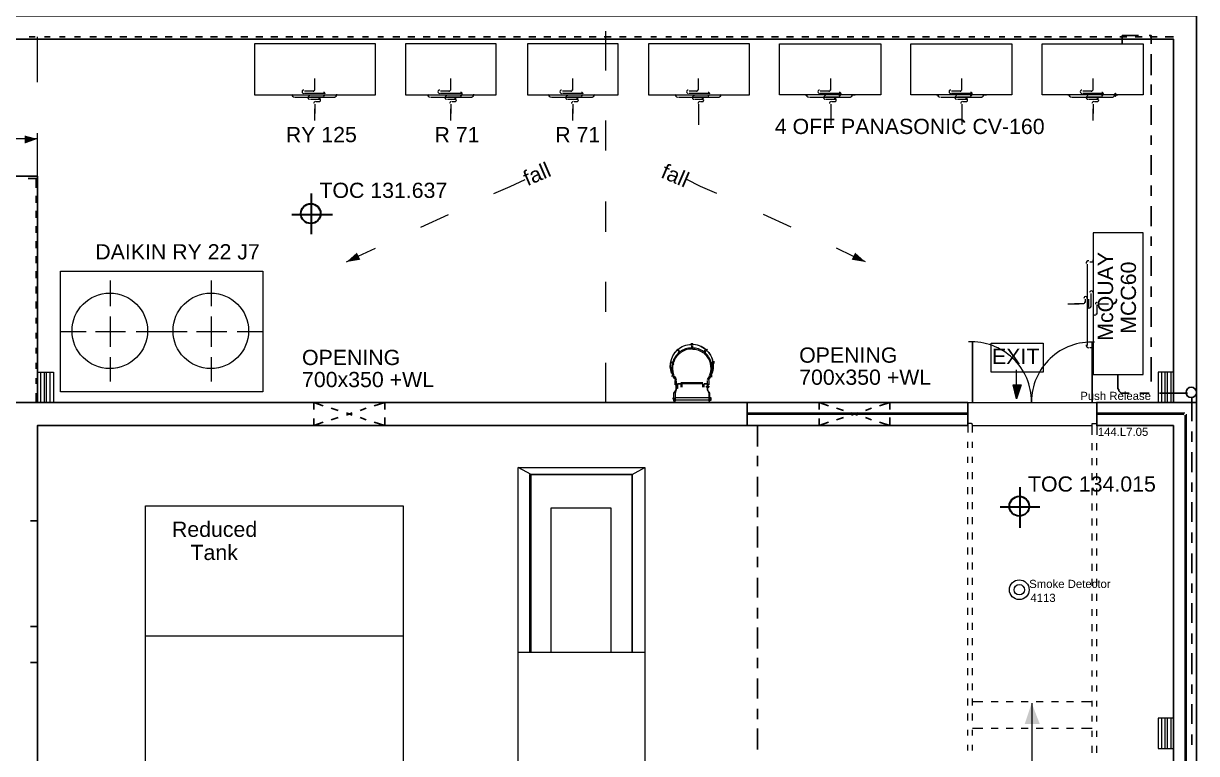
# Model space of a CAD drawing. Header units: millimetres. Extents: x 0 to 80.9, y 0 to 43.9.
# Drawn here: x 53.58 to 66.53, y 14.71 to 22.78 of the extents above; entities that cross this region are included whole.
import ezdxf

# ---------------------------------------------------------------- set-up
doc = ezdxf.new("R2010")
doc.units = ezdxf.units.MM
doc.layers.add('PDF_0', color=7, linetype='Continuous', true_color=0xed1f24)
for name, color, linetype in [('PDF_014408$0_Pen_No__4', 7, 'Continuous'), ('PDF_014408$_ps_$PIPING$REFRIGERANT$PIPING_Pen_No__4', 7, 'Continuous'), ('PDF_014408$_ps_FA-EA_Pen_No__4', 7, 'Continuous'), ('PDF_014408$_ps_THIN_Pen_No__4', 7, 'Continuous'), ('PDF_014408$A$doors_windows.2D_Pen_No__4', 7, 'Continuous'), ('PDF_014408$A$walls.inside_Pen_No__4', 7, 'Continuous'), ('PDF_014408$BL', 7, 'Continuous'), ('PDF_014408$BL-ROOF', 7, 'Continuous'), ('PDF_014408$DR', 7, 'Continuous'), ('PDF_014408$EQ', 7, 'Continuous'), ('PDF_014408$FI', 7, 'Continuous'), ('PDF_014408$LINES_Pen_No__4', 7, 'Continuous'), ('PDF_014408$Notes', 7, 'Continuous'), ('PDF_014408$PL-STAIR', 7, 'Continuous'), ('PDF_014408$PL-TOIL', 7, 'Continuous'), ('PDF_014408$REG-EGRESS', 7, 'Continuous'), ('PDF_014408$WA-EXT', 7, 'Continuous'), ('PDF_Text', 7, 'Continuous')]:
    doc.layers.add(name, color=color, linetype=linetype)
doc.styles.add('PDF ArialMT', font='arial.ttf')

msp = doc.modelspace()

# ---------------------------------------------------------------- hatches: boundary and pattern name
at = {"layer": 'PDF_014408$_ps_THIN_Pen_No__4', "transparency": 33554559}
msp.add_hatch(color=256, dxfattribs=at).paths.add_polyline_path([(65.637, 22.016), (65.624, 22.003), (65.611, 21.99), (65.624, 21.977), (65.637, 21.964), (65.65, 21.977), (65.663, 21.99), (65.65, 22.003)])

# ---------------------------------------------------------------- linework, layer by layer
at = {"layer": 'PDF_0', "color": 7, "lineweight": 9}
for points in [[(53.738, 21.503), (53.597, 21.503), (53.058, 21.503)], [(58.777, 20.9), (58.957, 20.977), (59.123, 21.054)], [(61.239, 20.9), (61.059, 20.977), (60.906, 21.054)], [(57.969, 20.528), (58.277, 20.669)], [(62.059, 20.528), (61.752, 20.669)], [(57.149, 20.144), (57.277, 20.208), (57.469, 20.298)], [(62.88, 20.144), (62.739, 20.208), (62.56, 20.298)]]:
    msp.add_lwpolyline(points, dxfattribs=at)
at = {"layer": 'PDF_0', "color": 7, "transparency": 33554559}
for points in [[(53.597, 21.541), (53.597, 21.452), (53.738, 21.503)], [(53.597, 21.452), (53.738, 21.503), (53.597, 21.541)], [(57.302, 20.169), (57.264, 20.246), (57.149, 20.144)], [(57.264, 20.246), (57.149, 20.144), (57.302, 20.169)], [(62.765, 20.246), (62.726, 20.169), (62.88, 20.144)], [(62.726, 20.169), (62.88, 20.144), (62.765, 20.246)]]:
    msp.add_solid(points, dxfattribs=at)
at = {"layer": 'PDF_014408$0_Pen_No__4', "lineweight": 25}
for points in [[(66.393, 18.451), (66.393, 18.451)], [(66.406, 18.464), (66.406, 18.464)]]:
    msp.add_lwpolyline(points, dxfattribs=at)
at = {"layer": 'PDF_014408$_ps_$PIPING$REFRIGERANT$PIPING_Pen_No__4', "lineweight": 25}
for points in [[(65.893, 22.644), (65.714, 22.644), (65.714, 22.554)], [(66.034, 22.554), (66.034, 22.644), (66.009, 22.644)], [(66.034, 22.208), (66.034, 22.439)], [(66.034, 21.99), (66.034, 22.105)], [(66.034, 21.657), (66.034, 21.875)], [(66.034, 21.439), (66.034, 21.541)], [(66.034, 21.105), (66.034, 21.323)], [(66.034, 20.875), (66.034, 20.99)], [(66.034, 20.541), (66.034, 20.759)], [(66.034, 20.323), (66.034, 20.426)], [(66.034, 19.99), (66.034, 20.208)], [(66.034, 19.759), (66.034, 19.874)], [(66.034, 19.426), (66.034, 19.644)], [(66.034, 19.208), (66.034, 19.31)], [(66.034, 18.823), (66.034, 19.092)], [(65.663, 18.9), (65.663, 18.746), (65.675, 18.733), (65.675, 18.72), (65.688, 18.708), (65.701, 18.695), (65.714, 18.695), (65.727, 18.695), (65.791, 18.695)], [(65.906, 18.695), (66.009, 18.695)], [(66.124, 18.695), (66.432, 18.695)], [(66.483, 18.643), (66.483, 18.387)], [(66.483, 18.272), (66.483, 18.156)], [(66.483, 18.041), (66.483, 17.823)], [(66.483, 17.707), (66.483, 17.605)], [(66.483, 17.489), (66.483, 17.272)], [(66.483, 17.156), (66.483, 17.041)], [(66.483, 16.925), (66.483, 16.707)], [(66.483, 16.592), (66.483, 16.489)], [(66.483, 16.374), (66.483, 16.156)], [(66.483, 16.041), (66.483, 15.925)], [(66.483, 15.823), (66.483, 15.592)], [(66.483, 15.476), (66.483, 15.374)], [(66.483, 15.258), (66.483, 15.04)], [(66.483, 14.925), (66.483, 14.81)]]:
    msp.add_lwpolyline(points, dxfattribs=at)
msp.add_circle((66.475, 18.703), 0.0577, dxfattribs=at)
at = {"layer": 'PDF_014408$_ps_FA-EA_Pen_No__4', "lineweight": 25}
for points in [[(56.892, 18.554), (56.79, 18.592), (56.79, 18.515)], [(56.879, 18.592), (56.956, 18.592)], [(57.059, 18.502), (56.982, 18.528)], [(57.046, 18.592), (57.123, 18.592)], [(57.226, 18.592), (57.302, 18.592)], [(57.302, 18.502), (57.367, 18.528)], [(57.392, 18.592), (57.469, 18.592)], [(57.456, 18.554), (57.572, 18.592), (57.572, 18.515)], [(62.47, 18.554), (62.367, 18.592), (62.367, 18.515)], [(62.457, 18.592), (62.534, 18.592)], [(62.636, 18.502), (62.56, 18.528)], [(62.624, 18.592), (62.701, 18.592)], [(62.803, 18.592), (62.88, 18.592)], [(62.88, 18.502), (62.944, 18.528)], [(62.97, 18.592), (63.047, 18.592)], [(63.034, 18.554), (63.149, 18.592), (63.149, 18.515)], [(56.79, 18.413), (56.79, 18.336), (56.892, 18.374)], [(56.982, 18.4), (57.059, 18.426)], [(57.149, 18.451), (57.213, 18.477)], [(57.213, 18.451), (57.149, 18.477)], [(57.367, 18.4), (57.302, 18.426)], [(57.572, 18.426), (57.572, 18.349)], [(62.367, 18.413), (62.367, 18.336), (62.47, 18.374)], [(62.56, 18.4), (62.636, 18.426)], [(62.726, 18.451), (62.79, 18.477)], [(62.79, 18.451), (62.726, 18.477)], [(62.944, 18.4), (62.88, 18.426)], [(63.149, 18.426), (63.149, 18.349)], [(56.956, 18.336), (56.879, 18.336)], [(57.136, 18.336), (57.059, 18.336)], [(57.302, 18.336), (57.226, 18.336)], [(57.482, 18.336), (57.405, 18.336)], [(57.572, 18.336), (57.456, 18.374)], [(62.534, 18.336), (62.457, 18.336)], [(62.713, 18.336), (62.636, 18.336)], [(62.88, 18.336), (62.803, 18.336)], [(63.06, 18.336), (62.983, 18.336)], [(63.149, 18.336), (63.034, 18.374)]]:
    msp.add_lwpolyline(points, dxfattribs=at)
at = {"layer": 'PDF_014408$_ps_THIN_Pen_No__4', "lineweight": 25}
msp.add_lwpolyline([(65.637, 21.99), (65.663, 21.99)], dxfattribs=at)
at = {"layer": 'PDF_014408$A$doors_windows.2D_Pen_No__4', "lineweight": 25}
for points in [[(53.661, 17.284), (53.738, 17.284)], [(66.278, 16.22), (66.278, 16.553)], [(53.661, 16.118), (53.738, 16.118)], [(53.661, 15.72), (53.738, 15.72)]]:
    msp.add_lwpolyline(points, dxfattribs=at)
at = {"layer": 'PDF_014408$A$walls.inside_Pen_No__4', "lineweight": 25}
for points in [[(61.572, 18.592), (61.572, 18.336)], [(66.278, 18.336), (66.278, 10.912)]]:
    msp.add_lwpolyline(points, dxfattribs=at)
at = {"layer": 'PDF_014408$BL', "lineweight": 9}
msp.add_lwpolyline([(53.917, 18.926), (53.917, 18.592), (53.738, 18.592), (53.738, 18.926)], close=True, dxfattribs=at)
for points in [[(53.776, 18.592), (53.776, 18.926)], [(53.815, 18.592), (53.815, 18.926)], [(53.84, 18.592), (53.84, 18.926)], [(53.879, 18.592), (53.879, 18.926)], [(61.572, 18.477), (64.008, 18.477)], [(61.572, 18.464), (64.008, 18.464)], [(66.419, 18.464), (66.419, 10.719), (61.688, 10.719)], [(66.406, 18.451), (66.406, 10.732), (61.688, 10.732)], [(65.432, 18.477), (66.406, 18.477)], [(65.432, 18.464), (66.393, 18.464)]]:
    msp.add_lwpolyline(points, dxfattribs=at)
at = {"layer": 'PDF_014408$BL-ROOF', "lineweight": 9}
for points in [[(60.008, 22.695), (60.008, 22.259)], [(53.738, 22.131), (53.738, 22.631)], [(60.008, 21.708), (60.008, 21.375)], [(53.738, 21.067), (53.738, 21.567)], [(60.008, 20.81), (60.008, 20.477)], [(60.008, 19.926), (60.008, 19.592)], [(60.008, 19.028), (60.008, 18.592)], [(66.15, 14.771), (66.15, 15.105)], [(66.188, 14.771), (66.188, 15.105)], [(66.214, 14.771), (66.214, 15.105)], [(66.252, 14.771), (66.252, 15.105)]]:
    msp.add_lwpolyline(points, dxfattribs=at)
msp.add_lwpolyline([(66.111, 15.105), (66.111, 14.771), (66.278, 14.771), (66.278, 15.105)], close=True, dxfattribs=at)
at = {"layer": 'PDF_014408$DR', "lineweight": 0}
msp.add_lwpolyline([(65.408, 19.258, 0.429403), (64.712, 18.6, 0.429403), (64.017, 19.26)], format="xyb", dxfattribs=at)
for points in [[(64.06, 18.592), (64.06, 19.259), (64.06, 18.592)], [(65.38, 18.592), (65.38, 19.259), (65.38, 18.592)]]:
    msp.add_lwpolyline(points, dxfattribs=at)
at = {"layer": 'PDF_014408$EQ', "lineweight": 9}
for points in [[(57.469, 22.554), (56.136, 22.554), (56.136, 21.99), (57.469, 21.99)], [(58.803, 22.554), (57.803, 22.554), (57.803, 21.99), (58.803, 21.99)], [(60.149, 22.554), (59.149, 22.554), (59.149, 21.99), (60.149, 21.99)], [(61.598, 22.554), (60.482, 22.554), (60.482, 21.99), (61.598, 21.99)], [(61.931, 22.554), (63.047, 22.554), (63.047, 21.99), (61.931, 21.99)], [(63.38, 22.554), (64.496, 22.554), (64.496, 21.99), (63.38, 21.99)], [(64.829, 22.554), (65.945, 22.554), (65.945, 21.99), (64.829, 21.99)], [(65.945, 20.464), (65.393, 20.464), (65.393, 18.9), (65.945, 18.9)], [(53.994, 20.041), (56.225, 20.041), (56.225, 18.708), (53.994, 18.708)], [(54.93, 17.451), (57.777, 17.451), (57.777, 11.745), (54.93, 11.745)], [(59.046, 15.835), (60.444, 15.835), (60.444, 11.758), (59.046, 11.758)]]:
    msp.add_lwpolyline(points, close=True, dxfattribs=at)
for points in [[(56.802, 22.041), (56.802, 22.17)], [(58.303, 22.041), (58.303, 22.17)], [(59.649, 22.041), (59.649, 22.17)], [(61.034, 22.041), (61.034, 22.17)], [(62.495, 22.041), (62.495, 22.17)], [(63.944, 22.041), (63.944, 22.17)], [(65.393, 22.041), (65.393, 22.17)], [(56.79, 22.029), (56.687, 22.029)], [(58.29, 22.029), (58.187, 22.029)], [(59.636, 22.029), (59.534, 22.029)], [(61.021, 22.029), (60.931, 22.029)], [(62.483, 22.029), (62.38, 22.029)], [(63.932, 22.029), (63.829, 22.029)], [(65.38, 22.029), (65.278, 22.029)], [(56.533, 21.99), (56.546, 21.99)], [(56.546, 21.99), (56.546, 21.99)], [(56.584, 21.964), (57.02, 21.964)], [(56.905, 22.003), (56.687, 22.003)], [(56.905, 21.964), (56.751, 21.964)], [(56.854, 21.939), (56.751, 21.939)], [(56.802, 21.888), (56.802, 21.785)], [(56.854, 21.913), (56.815, 21.913)], [(57.046, 21.99), (57.072, 21.99)], [(57.046, 21.99), (57.046, 21.99)], [(58.033, 21.99), (58.059, 21.99)], [(58.059, 21.99), (58.059, 21.99)], [(58.085, 21.964), (58.533, 21.964)], [(58.418, 22.003), (58.187, 22.003)], [(58.418, 21.964), (58.264, 21.964)], [(58.354, 21.939), (58.264, 21.939)], [(58.303, 21.888), (58.303, 21.785)], [(58.354, 21.913), (58.315, 21.913)], [(58.559, 21.99), (58.585, 21.99)], [(58.559, 21.99), (58.559, 21.99)], [(59.367, 21.99), (59.392, 21.99)], [(59.392, 21.99), (59.392, 21.99)], [(59.418, 21.964), (59.867, 21.964)], [(59.752, 22.003), (59.534, 22.003)], [(59.752, 21.964), (59.598, 21.964)], [(59.7, 21.939), (59.598, 21.939)], [(59.649, 21.888), (59.649, 21.785)], [(59.7, 21.913), (59.662, 21.913)], [(59.893, 21.99), (59.918, 21.99)], [(59.893, 21.99), (59.893, 21.99)], [(60.764, 21.99), (60.79, 21.99)], [(60.79, 21.99), (60.79, 21.99)], [(60.816, 21.964), (61.265, 21.964)], [(61.149, 22.003), (60.931, 22.003)], [(61.149, 21.964), (60.995, 21.964)], [(61.085, 21.939), (60.995, 21.939)], [(61.034, 21.888), (61.034, 21.785), (61.034, 21.657)], [(61.085, 21.913), (61.059, 21.913)], [(61.29, 21.99), (61.316, 21.99)], [(61.29, 21.99), (61.29, 21.99)], [(62.213, 21.99), (62.239, 21.99)], [(62.239, 21.99), (62.239, 21.99)], [(62.265, 21.964), (62.713, 21.964)], [(62.598, 22.003), (62.38, 22.003)], [(62.598, 21.964), (62.444, 21.964)], [(62.547, 21.939), (62.444, 21.939)], [(62.495, 21.888), (62.495, 21.785), (62.495, 21.657)], [(62.547, 21.913), (62.508, 21.913)], [(62.739, 21.99), (62.765, 21.99)], [(62.739, 21.99), (62.739, 21.99)], [(63.662, 21.99), (63.688, 21.99)], [(63.688, 21.99), (63.688, 21.99)], [(63.714, 21.964), (64.162, 21.964)], [(64.047, 22.003), (63.829, 22.003)], [(64.047, 21.964), (63.893, 21.964)], [(63.996, 21.939), (63.893, 21.939)], [(63.944, 21.888), (63.944, 21.785), (63.944, 21.657)], [(63.996, 21.913), (63.957, 21.913)], [(64.188, 21.99), (64.214, 21.99)], [(64.188, 21.99), (64.188, 21.99)], [(65.111, 21.99), (65.137, 21.99)], [(65.137, 21.99), (65.137, 21.99)], [(65.162, 21.964), (65.611, 21.964)], [(65.496, 22.003), (65.278, 22.003)], [(65.496, 21.964), (65.342, 21.964)], [(65.445, 21.939), (65.342, 21.939)], [(65.393, 21.888), (65.393, 21.785)], [(65.445, 21.913), (65.406, 21.913)], [(56.802, 21.708), (56.802, 21.836)], [(58.303, 21.708), (58.303, 21.836)], [(59.649, 21.708), (59.649, 21.836)], [(65.393, 21.708), (65.393, 21.836)], [(65.329, 19.22), (65.329, 20.118)], [(65.355, 20.144), (65.393, 20.144), (65.393, 20.169)], [(54.546, 19.656), (54.546, 19.939)], [(55.661, 19.656), (55.661, 19.939)], [(65.304, 19.733), (65.304, 19.695)], [(65.342, 19.733), (65.342, 19.644)], [(65.368, 19.797), (65.368, 19.644)], [(65.393, 19.797), (65.393, 19.567)], [(65.111, 19.682), (65.239, 19.682)], [(65.291, 19.682), (65.188, 19.682)], [(65.432, 19.669), (65.432, 19.567)], [(65.445, 19.682), (65.56, 19.682)], [(54.546, 19.208), (54.546, 19.541)], [(55.661, 19.208), (55.661, 19.541)], [(53.994, 19.374), (54.276, 19.374)], [(54.379, 19.374), (54.712, 19.374)], [(54.828, 19.374), (55.11, 19.374), (55.392, 19.374)], [(55.495, 19.374), (55.828, 19.374)], [(55.943, 19.374), (56.225, 19.374)], [(65.393, 19.195), (65.355, 19.195)], [(54.546, 18.823), (54.546, 19.092)], [(55.661, 18.823), (55.661, 19.092)], [(59.046, 15.835), (59.046, 17.874), (60.444, 17.874), (60.444, 15.835)], [(59.175, 15.835), (59.175, 17.797), (60.303, 17.797), (60.303, 15.835), (60.303, 17.797), (59.187, 17.797), (59.046, 17.874)], [(60.303, 17.797), (60.444, 17.874)], [(59.187, 15.835), (59.187, 17.797)], [(60.072, 15.835), (60.072, 17.425), (59.405, 17.425), (59.405, 15.835)], [(54.93, 16.015), (57.777, 16.015)]]:
    msp.add_lwpolyline(points, dxfattribs=at)
for centre in [(54.537, 19.383), (55.652, 19.383)]:
    msp.add_circle(centre, 0.417, dxfattribs=at)
for centre, radius, start, end in [((56.678, 22.024), 0.0192, 89.9999, 270.0001), ((56.781, 22.05), 0.0192, 269.9999, 0.0001), ((56.896, 21.998), 0.0192, 269.9999, 90.0001), ((58.179, 22.024), 0.0192, 89.9999, 270.0001), ((58.281, 22.05), 0.0192, 269.9999, 0.0001), ((58.409, 21.998), 0.0192, 269.9999, 90.0001), ((59.525, 22.024), 0.0192, 89.9999, 270.0001), ((59.627, 22.05), 0.0192, 269.9999, 0.0001), ((59.743, 21.998), 0.0192, 269.9999, 90.0001), ((60.923, 22.024), 0.0192, 89.9999, 270.0001), ((61.012, 22.05), 0.0192, 269.9999, 0.0001), ((61.141, 21.998), 0.0192, 269.9999, 90.0001), ((62.372, 22.024), 0.0192, 89.9999, 270.0001), ((62.474, 22.05), 0.0192, 269.9999, 0.0001), ((62.59, 21.998), 0.0192, 269.9999, 90.0001), ((63.821, 22.024), 0.0192, 89.9999, 270.0001), ((63.923, 22.05), 0.0192, 269.9999, 0.0001), ((64.039, 21.998), 0.0192, 269.9999, 90.0001), ((65.269, 22.024), 0.0192, 89.9999, 270.0001), ((65.372, 22.05), 0.0192, 269.9999, 0.0001), ((65.487, 21.998), 0.0192, 269.9999, 90.0001), ((56.576, 21.998), 0.0321, 180.0001, 269.9999), ((56.742, 21.96), 0.0192, 89.9999, 270.0001), ((56.806, 21.896), 0.0192, 89.9999, 180.0001), ((56.845, 21.934), 0.0192, 269.9999, 90.0001), ((57.012, 21.998), 0.0321, 270.0001, 359.9999), ((58.076, 21.998), 0.0321, 180.0001, 269.9999), ((58.255, 21.96), 0.0192, 89.9999, 270.0001), ((58.307, 21.896), 0.0192, 89.9999, 180.0001), ((58.345, 21.934), 0.0192, 269.9999, 90.0001), ((58.525, 21.998), 0.0321, 270.0001, 359.9999), ((59.41, 21.998), 0.0321, 180.0001, 269.9999), ((59.589, 21.96), 0.0192, 89.9999, 270.0001), ((59.653, 21.896), 0.0192, 89.9999, 180.0001), ((59.692, 21.934), 0.0192, 269.9999, 90.0001), ((59.858, 21.998), 0.0321, 270.0001, 359.9999), ((60.807, 21.998), 0.0321, 180.0001, 269.9999), ((60.987, 21.96), 0.0192, 89.9999, 270.0001), ((61.051, 21.896), 0.0192, 89.9999, 180.0001), ((61.076, 21.934), 0.0192, 269.9999, 90.0001), ((61.256, 21.998), 0.0321, 270.0001, 359.9999), ((62.256, 21.998), 0.0321, 180.0001, 269.9999), ((62.436, 21.96), 0.0192, 89.9999, 270.0001), ((62.5, 21.896), 0.0192, 89.9999, 180.0001), ((62.538, 21.934), 0.0192, 269.9999, 90.0001), ((62.705, 21.998), 0.0321, 270.0001, 359.9999), ((63.705, 21.998), 0.0321, 180.0001, 269.9999), ((63.885, 21.96), 0.0192, 89.9999, 270.0001), ((63.949, 21.896), 0.0192, 89.9999, 180.0001), ((63.987, 21.934), 0.0192, 269.9999, 90.0001), ((64.154, 21.998), 0.0321, 270.0001, 359.9999), ((65.154, 21.998), 0.0321, 180.0001, 269.9999), ((65.334, 21.96), 0.0192, 89.9999, 270.0001), ((65.398, 21.896), 0.0192, 89.9999, 180.0001), ((65.436, 21.934), 0.0192, 269.9999, 90.0001), ((65.603, 21.998), 0.0321, 270.0001, 359.9999), ((65.346, 20.126), 0.0321, 90.0001, 179.9999), ((65.372, 19.806), 0.0192, 359.9999, 180.0001), ((65.282, 19.703), 0.0192, 269.9999, 0.0001), ((65.308, 19.742), 0.0192, 359.9999, 180.0001), ((65.436, 19.678), 0.0192, 89.9999, 180.0001), ((65.346, 19.652), 0.0192, 179.9999, 0.0001), ((65.411, 19.575), 0.0192, 179.9999, 0.0001), ((65.346, 19.229), 0.0321, 180.0001, 269.9999)]:
    msp.add_arc(centre, radius, start, end, dxfattribs=at)
at = {"layer": 'PDF_014408$FI', "lineweight": 9}
for radius in [0.109, 0.0577]:
    msp.add_circle((64.577, 16.523), radius, dxfattribs=at)
at = {"layer": 'PDF_014408$LINES_Pen_No__4', "lineweight": 25}
for points in [[(49.276, 22.606), (66.278, 22.606)], [(53.648, 22.631), (53.712, 22.631)], [(53.815, 22.631), (53.879, 22.631)], [(53.982, 22.631), (54.046, 22.631)], [(54.148, 22.631), (54.212, 22.631)], [(54.315, 22.631), (54.392, 22.631)], [(54.482, 22.631), (54.559, 22.631)], [(54.648, 22.631), (54.725, 22.631)], [(54.815, 22.631), (54.892, 22.631)], [(54.982, 22.631), (55.059, 22.631)], [(55.148, 22.631), (55.225, 22.631)], [(55.315, 22.631), (55.392, 22.631)], [(55.482, 22.631), (55.559, 22.631)], [(55.648, 22.631), (55.725, 22.631)], [(55.815, 22.631), (55.892, 22.631)], [(55.982, 22.631), (56.059, 22.631)], [(56.148, 22.631), (56.225, 22.631)], [(56.315, 22.631), (56.392, 22.631)], [(56.482, 22.631), (56.559, 22.631)], [(56.649, 22.631), (56.725, 22.631)], [(56.815, 22.631), (56.892, 22.631)], [(56.995, 22.631), (57.059, 22.631)], [(57.161, 22.631), (57.226, 22.631)], [(57.328, 22.631), (57.392, 22.631)], [(57.495, 22.631), (57.559, 22.631)], [(57.661, 22.631), (57.738, 22.631)], [(57.828, 22.631), (57.905, 22.631)], [(57.995, 22.631), (58.072, 22.631)], [(58.162, 22.631), (58.238, 22.631)], [(58.328, 22.631), (58.405, 22.631)], [(58.495, 22.631), (58.572, 22.631)], [(58.662, 22.631), (58.739, 22.631)], [(58.828, 22.631), (58.905, 22.631)], [(58.995, 22.631), (59.072, 22.631)], [(59.162, 22.631), (59.239, 22.631)], [(59.328, 22.631), (59.405, 22.631)], [(59.495, 22.631), (59.572, 22.631)], [(59.662, 22.631), (59.739, 22.631)], [(59.828, 22.631), (59.905, 22.631)], [(59.995, 22.631), (60.072, 22.631)], [(60.162, 22.631), (60.239, 22.631)], [(60.329, 22.631), (60.405, 22.631)], [(60.508, 22.631), (60.572, 22.631)], [(60.675, 22.631), (60.739, 22.631)], [(60.841, 22.631), (60.906, 22.631)], [(61.008, 22.631), (61.072, 22.631)], [(61.175, 22.631), (61.252, 22.631)], [(61.341, 22.631), (61.418, 22.631)], [(61.508, 22.631), (61.585, 22.631)], [(61.675, 22.631), (61.752, 22.631)], [(61.842, 22.631), (61.918, 22.631)], [(62.008, 22.631), (62.085, 22.631)], [(62.175, 22.631), (62.252, 22.631)], [(62.342, 22.631), (62.419, 22.631)], [(62.508, 22.631), (62.585, 22.631)], [(62.675, 22.631), (62.752, 22.631)], [(62.842, 22.631), (62.919, 22.631)], [(63.008, 22.631), (63.085, 22.631)], [(63.175, 22.631), (63.252, 22.631)], [(63.342, 22.631), (63.419, 22.631)], [(63.508, 22.631), (63.585, 22.631)], [(63.675, 22.631), (63.752, 22.631)], [(63.855, 22.631), (63.919, 22.631)], [(64.021, 22.631), (64.085, 22.631)], [(64.188, 22.631), (64.252, 22.631)], [(64.355, 22.631), (64.419, 22.631)], [(64.521, 22.631), (64.598, 22.631)], [(64.688, 22.631), (64.765, 22.631)], [(64.855, 22.631), (64.932, 22.631)], [(65.021, 22.631), (65.098, 22.631)], [(65.188, 22.631), (65.265, 22.631)], [(65.355, 22.631), (65.432, 22.631)], [(65.521, 22.631), (65.598, 22.631)], [(65.688, 22.631), (65.765, 22.631)], [(65.855, 22.631), (65.932, 22.631)], [(66.022, 22.631), (66.098, 22.631)], [(66.188, 22.631), (66.278, 22.631)], [(49.276, 21.093), (53.738, 21.093)], [(53.635, 21.067), (53.725, 21.067), (53.725, 20.964)], [(53.725, 20.798), (53.725, 20.875)], [(53.725, 20.631), (53.725, 20.708)], [(53.725, 20.464), (53.725, 20.541)], [(53.725, 20.298), (53.725, 20.374)], [(53.725, 20.131), (53.725, 20.208)], [(53.725, 19.964), (53.725, 20.041)], [(53.725, 19.797), (53.725, 19.874)], [(53.725, 19.631), (53.725, 19.708)], [(53.725, 19.464), (53.725, 19.528)], [(53.725, 19.297), (53.725, 19.362)], [(53.725, 19.131), (53.725, 19.195)], [(53.725, 18.964), (53.725, 19.028)], [(53.725, 18.797), (53.725, 18.861)], [(53.725, 18.592), (53.725, 18.695)]]:
    msp.add_lwpolyline(points, dxfattribs=at)
at = {"layer": 'PDF_014408$Notes', "lineweight": 35}
for points in [[(56.764, 20.451), (56.764, 20.9)], [(56.546, 20.669), (56.995, 20.669)], [(64.585, 17.207), (64.585, 17.656)], [(64.367, 17.438), (64.803, 17.438)]]:
    msp.add_lwpolyline(points, dxfattribs=at)
for centre in [(56.755, 20.678), (64.577, 17.446)]:
    msp.add_circle(centre, 0.109, dxfattribs=at)
at = {"layer": 'PDF_014408$PL-STAIR', "lineweight": 9}
for points in [[(60.738, 18.916, -0.305939), (60.805, 19.173, -0.179916), (60.957, 19.233), (60.957, 19.246)], [(60.746, 19.028, 0.15255), (60.752, 18.894, -0.334795), (60.805, 19.173, -0.180586), (60.956, 19.235, -0.190603), (61.12, 19.174, 0.189584), (60.959, 19.233)], [(60.957, 19.22), (60.957, 19.195), (60.959, 19.182, 0.15215), (60.841, 19.144), (60.829, 19.156), (60.816, 19.169)], [(60.97, 19.22), (60.97, 19.195), (60.968, 19.182, -0.15215), (61.085, 19.144), (61.098, 19.156), (61.111, 19.169)], [(61.184, 18.916, 0.305939), (61.122, 19.173, -0.334795), (61.174, 18.894, 0.15255), (61.18, 19.028)], [(60.739, 18.887), (60.752, 18.887), (60.764, 18.9, -0.152137), (60.759, 19.024)], [(61.188, 18.887), (61.162, 18.9, 0.152137), (61.168, 19.024)], [(61.175, 18.631), (61.162, 18.631, 0.197605), (61.16, 18.644)]]:
    msp.add_lwpolyline(points, format="xyb", dxfattribs=at)
for points in [[(60.829, 19.131), (60.829, 19.144), (60.803, 19.169), (60.803, 19.182), (60.816, 19.182)], [(60.803, 19.182), (60.803, 19.182)], [(60.97, 19.233), (60.97, 19.246)], [(60.97, 19.246), (60.97, 19.246)], [(60.97, 19.195), (60.97, 19.195)], [(60.97, 19.182), (60.97, 19.182)], [(61.098, 19.131), (61.111, 19.144), (61.123, 19.169), (61.136, 19.182)], [(61.123, 19.182), (61.123, 19.182)], [(61.123, 19.182), (61.123, 19.182)], [(60.726, 19.041), (60.726, 19.041)], [(60.726, 19.041), (60.726, 19.041)], [(60.739, 19.028), (60.739, 19.041)], [(60.829, 19.144), (60.829, 19.144)], [(60.841, 19.131), (60.841, 19.131)], [(61.098, 19.144), (61.098, 19.144)], [(61.098, 19.131), (61.098, 19.131)], [(61.213, 19.041), (61.2, 19.041), (61.188, 19.028), (61.2, 19.028), (61.213, 19.028)], [(61.213, 19.041), (61.213, 19.041)], [(60.726, 19.028), (60.726, 19.028)], [(60.764, 19.028), (60.739, 19.028), (60.764, 19.015)], [(60.739, 19.028), (60.739, 19.028)], [(60.764, 19.028), (60.764, 19.028)], [(61.162, 19.028), (61.188, 19.028), (61.175, 19.015)], [(61.175, 19.028), (61.175, 19.028)], [(61.188, 19.028), (61.188, 19.028)], [(60.739, 18.874), (60.739, 18.874)], [(60.752, 18.874), (60.764, 18.887)], [(60.752, 18.887), (60.752, 18.887)], [(60.752, 18.874), (60.752, 18.874)], [(60.764, 18.887), (60.764, 18.887)], [(60.79, 18.836), (60.79, 18.785), (60.777, 18.785), (60.777, 18.836)], [(60.803, 18.797), (60.803, 18.746), (60.79, 18.746)], [(60.803, 18.797), (60.841, 18.797), (60.803, 18.797)], [(60.803, 18.797), (60.803, 18.797)], [(61.085, 18.81), (60.97, 18.81), (60.841, 18.81)], [(61.085, 18.759), (61.085, 18.797), (60.97, 18.797), (60.841, 18.797), (60.841, 18.759)], [(60.841, 18.797), (60.841, 18.797)], [(60.854, 18.759), (60.854, 18.797)], [(61.085, 18.797), (61.085, 18.797)], [(61.098, 18.797), (61.123, 18.797), (61.098, 18.797)], [(61.098, 18.759), (61.098, 18.797)], [(61.149, 18.836), (61.149, 18.785), (61.136, 18.785), (61.136, 18.836)], [(61.136, 18.797), (61.136, 18.733), (61.136, 18.797)], [(61.136, 18.746), (61.136, 18.797)], [(61.136, 18.797), (61.136, 18.797)], [(61.188, 18.874), (61.175, 18.874), (61.162, 18.887)], [(61.162, 18.887), (61.162, 18.887)], [(61.175, 18.887), (61.175, 18.887)], [(61.188, 18.887), (61.188, 18.887)], [(61.188, 18.874), (61.188, 18.874)], [(60.803, 18.772), (60.803, 18.759), (60.79, 18.759), (60.79, 18.772)], [(60.79, 18.759), (60.79, 18.759)], [(60.803, 18.759), (60.803, 18.759)], [(60.841, 18.759), (60.841, 18.759)], [(61.085, 18.759), (61.085, 18.759)], [(61.136, 18.759), (61.123, 18.759)], [(61.136, 18.759), (61.136, 18.759)], [(61.136, 18.746), (61.136, 18.746)], [(60.764, 18.643), (60.764, 18.618), (60.764, 18.643)], [(60.764, 18.643), (60.764, 18.643)], [(60.764, 18.631), (60.764, 18.631)], [(60.764, 18.618), (60.764, 18.618)], [(61.149, 18.643), (60.777, 18.643)], [(61.149, 18.618), (60.777, 18.618)], [(61.162, 18.643), (61.162, 18.643)], [(61.162, 18.643), (61.162, 18.643)], [(61.175, 18.618), (61.175, 18.643), (61.162, 18.643), (61.162, 18.618)], [(61.162, 18.618), (61.175, 18.618), (61.162, 18.618)], [(61.162, 18.618), (61.162, 18.618)], [(64.008, 18.592), (65.432, 18.592)], [(64.06, 18.259), (64.06, 18.336), (64.06, 18.349), (64.047, 18.361), (64.034, 18.361), (64.021, 18.361), (64.008, 18.361), (64.008, 18.349), (64.008, 18.336), (64.008, 18.259)], [(64.008, 18.336), (64.008, 18.336)], [(64.06, 18.336), (65.38, 18.336)], [(65.38, 18.233), (65.38, 18.336), (65.38, 18.349), (65.38, 18.361), (65.393, 18.361), (65.406, 18.361), (65.419, 18.361), (65.432, 18.361), (65.432, 18.349), (65.432, 18.336), (65.432, 18.233)], [(65.432, 18.336), (65.432, 18.336)], [(64.008, 18.092), (64.008, 18.156)], [(64.06, 18.092), (64.06, 18.156)], [(65.38, 18.066), (65.38, 18.143)], [(65.432, 18.066), (65.432, 18.143)], [(64.008, 17.925), (64.008, 17.99)], [(64.06, 17.925), (64.06, 17.99)], [(65.38, 17.9), (65.38, 17.977)], [(65.432, 17.9), (65.432, 17.977)], [(64.008, 17.746), (64.008, 17.823)], [(64.06, 17.746), (64.06, 17.823)], [(65.38, 17.733), (65.38, 17.81)], [(65.432, 17.733), (65.432, 17.81)], [(64.008, 17.579), (64.008, 17.656)], [(64.06, 17.579), (64.06, 17.656)], [(65.38, 17.566), (65.38, 17.643)], [(65.432, 17.566), (65.432, 17.643)], [(64.008, 17.413), (64.008, 17.489)], [(64.06, 17.413), (64.06, 17.489)], [(65.38, 17.4), (65.38, 17.477)], [(65.432, 17.4), (65.432, 17.477)], [(64.008, 17.246), (64.008, 17.323)], [(64.06, 17.246), (64.06, 17.323)], [(65.38, 17.233), (65.38, 17.31)], [(65.432, 17.233), (65.432, 17.31)], [(64.008, 17.079), (64.008, 17.156)], [(64.06, 17.079), (64.06, 17.156)], [(65.38, 17.066), (65.38, 17.143)], [(65.432, 17.066), (65.432, 17.143)], [(64.008, 16.912), (64.008, 16.989)], [(64.06, 16.912), (64.06, 16.989)], [(65.38, 16.9), (65.38, 16.977)], [(65.432, 16.9), (65.432, 16.977)], [(64.008, 16.746), (64.008, 16.823)], [(64.06, 16.746), (64.06, 16.823)], [(65.38, 16.733), (65.38, 16.81)], [(65.432, 16.733), (65.432, 16.81)], [(64.008, 16.579), (64.008, 16.656)], [(64.06, 16.579), (64.06, 16.656)], [(65.38, 16.566), (65.38, 16.643)], [(65.432, 16.566), (65.432, 16.643)], [(64.008, 16.412), (64.008, 16.489)], [(64.06, 16.412), (64.06, 16.489)], [(65.38, 16.4), (65.38, 16.477)], [(65.432, 16.4), (65.432, 16.477)], [(64.008, 16.246), (64.008, 16.323)], [(64.06, 16.246), (64.06, 16.323)], [(65.38, 16.233), (65.38, 16.31)], [(65.432, 16.233), (65.432, 16.31)], [(64.008, 16.079), (64.008, 16.156)], [(64.06, 16.079), (64.06, 16.156)], [(65.38, 16.066), (65.38, 16.143)], [(65.432, 16.066), (65.432, 16.143)], [(64.008, 15.912), (64.008, 15.989)], [(64.06, 15.912), (64.06, 15.989)], [(65.38, 15.9), (65.38, 15.976)], [(65.432, 15.9), (65.432, 15.976)], [(64.008, 15.746), (64.008, 15.823)], [(64.06, 15.746), (64.06, 15.823)], [(65.38, 15.733), (65.38, 15.81)], [(65.432, 15.733), (65.432, 15.81)], [(64.008, 15.579), (64.008, 15.656)], [(64.06, 15.579), (64.06, 15.656)], [(65.38, 15.566), (65.38, 15.63)], [(65.432, 15.566), (65.432, 15.63)], [(64.008, 15.412), (64.008, 15.489)], [(64.06, 15.412), (64.06, 15.489)], [(65.38, 15.399), (65.38, 15.464)], [(65.432, 15.399), (65.432, 15.464)], [(64.008, 15.246), (64.008, 15.323)], [(64.06, 15.246), (64.06, 15.323)], [(64.175, 15.284), (64.06, 15.284)], [(64.342, 15.284), (64.265, 15.284)], [(64.509, 15.284), (64.432, 15.284)], [(64.675, 15.284), (64.598, 15.284)], [(64.842, 15.284), (64.765, 15.284)], [(65.009, 15.284), (64.932, 15.284)], [(65.175, 15.284), (65.098, 15.284)], [(65.38, 15.284), (65.265, 15.284)], [(65.38, 15.233), (65.38, 15.297)], [(65.432, 15.233), (65.432, 15.297)], [(64.008, 15.079), (64.008, 15.156)], [(64.06, 15.079), (64.06, 15.156)], [(64.714, 15.271), (64.714, 14.451), (64.714, 14.399)], [(65.38, 15.066), (65.38, 15.13)], [(65.432, 15.066), (65.432, 15.13)], [(64.008, 14.912), (64.008, 14.976)], [(64.175, 14.989), (64.06, 14.989)], [(64.06, 14.912), (64.06, 14.976)], [(64.342, 14.989), (64.265, 14.989)], [(64.509, 14.989), (64.432, 14.989)], [(64.675, 14.989), (64.598, 14.989)], [(64.842, 14.989), (64.765, 14.989)], [(65.009, 14.989), (64.932, 14.989)], [(65.175, 14.989), (65.098, 14.989)], [(65.38, 14.989), (65.265, 14.989)], [(65.38, 14.899), (65.38, 14.964)], [(65.432, 14.899), (65.432, 14.964)], [(64.008, 14.746), (64.008, 14.81)], [(64.06, 14.746), (64.06, 14.81)], [(65.38, 14.72), (65.38, 14.797)], [(65.432, 14.72), (65.432, 14.797)]]:
    msp.add_lwpolyline(points, dxfattribs=at)
for points in [[(60.754, 18.885, 0.059761), (60.786, 18.839, -0.063033)], [(61.141, 18.839, 0.059761), (61.173, 18.885, -0.063033)]]:
    msp.add_lwpolyline(points, format="xyb", close=True, dxfattribs=at)
for points in [[(60.764, 18.695), (60.79, 18.733), (60.79, 18.797), (60.79, 18.733), (60.777, 18.695), (60.777, 18.605), (60.764, 18.605), (60.764, 18.618), (60.764, 18.643)], [(61.136, 18.772), (61.149, 18.772), (61.149, 18.759), (61.136, 18.759), (61.149, 18.759), (61.136, 18.759), (61.123, 18.759), (61.136, 18.759), (61.123, 18.759), (61.123, 18.772)], [(61.149, 18.605), (61.162, 18.605), (61.162, 18.695), (61.136, 18.733), (61.149, 18.695)]]:
    msp.add_lwpolyline(points, close=True, dxfattribs=at)
for centre, radius, start, end in [((60.963, 18.97), 0.224, 91.1492, 125.8478), ((60.963, 18.97), 0.224, 54.1522, 88.8508), ((60.963, 18.97), 0.224, 128.1471, 162.8551), ((60.963, 18.97), 0.212, 128.1999, 162.8007), ((60.963, 18.97), 0.212, 17.1993, 51.8001), ((60.963, 18.97), 0.224, 17.1449, 51.8529), ((60.963, 18.97), 0.212, 202.1922, 215.7347), ((60.963, 18.97), 0.212, 324.2653, 337.8078), ((60.771, 18.637), 0.0192, 157.6441, 202.3559)]:
    msp.add_arc(centre, radius, start, end, dxfattribs=at)
at = {"layer": 'PDF_014408$PL-STAIR', "transparency": 33554559}
msp.add_solid([(64.637, 15.04), (64.714, 15.271), (64.803, 15.04)], dxfattribs=at)
at = {"layer": 'PDF_014408$PL-TOIL', "lineweight": 9}
msp.add_lwpolyline([(66.111, 18.926), (66.111, 18.592), (66.278, 18.592), (66.278, 18.926)], close=True, dxfattribs=at)
for points in [[(66.15, 18.592), (66.15, 18.926)], [(66.188, 18.592), (66.188, 18.926)], [(66.214, 18.592), (66.214, 18.926)], [(66.252, 18.592), (66.252, 18.926)]]:
    msp.add_lwpolyline(points, dxfattribs=at)
at = {"layer": 'PDF_014408$REG-EGRESS', "lineweight": 18}
for points in [[(64.265, 19.246), (64.842, 19.246), (64.842, 18.926), (64.265, 18.926)], [(64.598, 18.785), (64.547, 18.631), (64.509, 18.785)]]:
    msp.add_lwpolyline(points, close=True, dxfattribs=at)
msp.add_lwpolyline([(64.547, 18.785), (64.547, 18.951)], dxfattribs=at)
at = {"layer": 'PDF_014408$REG-EGRESS', "transparency": 33554559}
msp.add_solid([(64.509, 18.785), (64.598, 18.785), (64.547, 18.631)], dxfattribs=at)
at = {"layer": 'PDF_014408$WA-EXT', "lineweight": 25}
for points in [[(26.491, 29.171), (49.019, 29.171), (49.019, 22.606), (66.278, 22.606), (66.278, 18.592), (66.534, 18.592), (66.534, 22.862), (49.276, 22.862), (49.276, 29.427), (26.234, 29.427)], [(53.738, 18.592), (53.738, 21.093), (49.276, 21.093), (49.276, 20.836), (53.481, 20.836), (53.481, 18.592)]]:
    msp.add_lwpolyline(points, close=True, dxfattribs=at)
for points in [[(65.432, 18.592), (65.432, 18.336), (66.278, 18.336), (66.278, 10.848), (61.726, 10.848), (53.738, 10.848), (53.738, 18.336), (61.726, 18.336), (64.008, 18.336), (64.008, 18.592), (53.738, 18.592), (53.481, 18.592), (53.481, 10.591), (66.534, 10.591), (66.534, 18.592), (65.432, 18.592), (65.432, 18.464)], [(61.688, 18.336), (61.688, 18.105)], [(61.688, 18.002), (61.688, 17.887)], [(61.688, 17.772), (61.688, 17.554)], [(61.688, 17.438), (61.688, 17.323)], [(61.688, 17.22), (61.688, 16.989)], [(61.688, 16.887), (61.688, 16.771)], [(61.688, 16.656), (61.688, 16.438)], [(61.688, 16.323), (61.688, 16.207)], [(61.688, 16.105), (61.688, 15.874)], [(61.688, 15.771), (61.688, 15.656)], [(61.688, 15.541), (61.688, 15.323)], [(61.688, 15.207), (61.688, 15.092)], [(61.688, 14.989), (61.688, 14.758)]]:
    msp.add_lwpolyline(points, dxfattribs=at)

# ---------------------------------------------------------------- texts
at = {"layer": 'PDF_Text', "attachment_point": 4, "style": 'PDF ArialMT'}
for s, insert, char_height in [('RY 125', (56.48, 21.55), 0.1683), ('R 71', (58.121, 21.55), 0.1683), ('R 71', (59.454, 21.55), 0.1683), ('4 OFF PANASONIC CV-160', (61.878, 21.64), 0.1683), ('TOC 131.637', (56.851, 20.934), 0.1683), ('DAIKIN RY 22 J7', (54.377, 20.255), 0.1683), ('OPENING', (56.659, 19.088), 0.1683), ('OPENING', (62.147, 19.114), 0.1683), ('EXIT', (64.276, 19.101), 0.1683), ('700x350 +WL', (56.659, 18.844), 0.1683), ('700x350 +WL', (62.147, 18.87), 0.1683), ('Push Release', (65.25, 18.664), 0.08976), ('144.L7.05', (65.443, 18.267), 0.0898), ('TOC 134.015', (64.673, 17.69), 0.1683), ('Reduced', (55.223, 17.19), 0.1683), ('Tank', (55.428, 16.934), 0.1683), ('Smoke Detector', (64.686, 16.587), 0.08976), ('4113', (64.699, 16.433), 0.0898)]:
    msp.add_mtext(s, dxfattribs=dict(at, insert=insert, char_height=char_height))
at = {"layer": 'PDF_Text', "char_height": 0.1683, "attachment_point": 4, "style": 'PDF ArialMT'}
for s, insert, rotation in [('fall', (59.114, 21.056), 23.197), ('fall', (60.641, 21.158), 336.8024), ('McQUAY', (65.551, 19.274), 90), ('MCC60', (65.782, 19.351), 90)]:
    msp.add_mtext(s, dxfattribs=dict(at, insert=insert, rotation=rotation))

doc.saveas('drawing.dxf')
